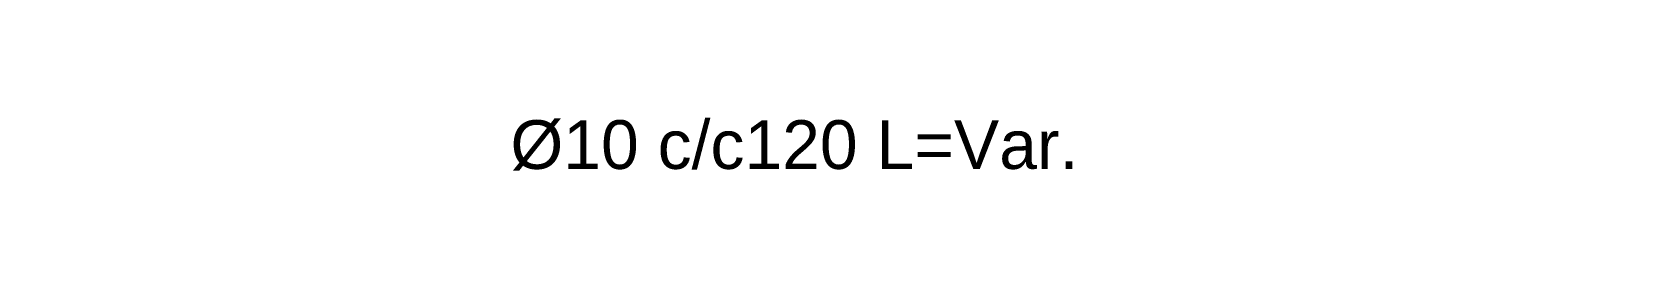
# Model space of a CAD drawing. Header units: inches. Extents: x -26151 to 62940, y -10194 to 246332.
# Drawn here: x -7202.5 to -6772.4, y 241684.1 to 241744.6 of the extents above; entities that cross this region are included whole.
import ezdxf

# ---------------------------------------------------------------- set-up
doc = ezdxf.new("R2010")
doc.units = ezdxf.units.IN
doc.header["$LTSCALE"] = 0.7
doc.header["$MEASUREMENT"] = 0
doc.layers.get('0').update_dxf_attribs({"lineweight": 13})
doc.layers.get('Defpoints').update_dxf_attribs({"lineweight": 5})
doc.layers.add('TEXT', color=3, linetype='Continuous', lineweight=25)
doc.styles.get("Standard").update_dxf_attribs({"font": 'arial.ttf', "height": 13})
doc.dimstyles.get("Standard").update_dxf_attribs({"dimtxt": 13, "dimasz": 5, "dimexe": 0.18, "dimexo": 0.0625, "dimgap": 6, "dimtad": 1, "dimdec": 0, "dimlfac": 10, "dimzin": 0, "dimdsep": 46, "dimtxsty": 'Standard', "dimblk": 'ARCHTICK', "dimcen": 0.09, "dimse1": 1, "dimse2": 1, "dimclrd": 1, "dimclre": 7, "dimclrt": 3, "dimadec": 0, "dimazin": 0, "dimtfac": 1, "dimtdec": 0, "dimtix": 1, "dimtofl": 0, "dimtmove": 0, "dimatfit": 3, "dimldrblk": 'ARCHTICK', "dimfxl": 0, "dimtolj": 1, "dimtzin": 0, "dimarcsym": 0})

# ---------------------------------------------------------------- blocks, each defined once
blk = doc.blocks.new('*D1262')
at = {"layer": 'Defpoints', "color": 0, "transparency": 16777216}
for p in [(-7202.48, 241703.05), (-6772.45, 241703.05, -38935.27), (-6772.45, 241701.36)]:
    blk.add_point(p, dxfattribs=at)
at = {"layer": 'TEXT', "color": 3, "transparency": 16777216, "insert": (-6998.58, 241714.36), "char_height": 13, "attachment_point": 5}
blk.add_mtext('\\A1;%%C10 c/c120 L=Var.', dxfattribs=at)
blk = doc.blocks.new('_ArchTick')
at = {"color": 0, "linetype": 'ByBlock', "lineweight": 0, "const_width": 0.15}
blk.add_lwpolyline([(-0.5, -0.5), (0.5, 0.5)], dxfattribs=at)

msp = doc.modelspace()

# ---------------------------------------------------------------- dimensions: what is measured, and where the dimension line sits
at = {"layer": 'TEXT'}
dim = msp.add_linear_dim(base=(-6772.45, 241701.36, 26568.31), p1=(-7202.48, 241703.05, 26568.31), p2=(-6772.45, 241703.05, -12366.96), text='%%C10 c/c120 L=Var.', dimstyle='Standard', override={"dimsd1": 1, "dimsd2": 1, "dimfxl": 0.1, "dimfxlon": 1}, dxfattribs=at)
dim.commit()
dim.dimension.update_dxf_attribs({"geometry": '*D1262', "text_midpoint": (-6998.58, 241701.36, 26568.31), "dimtype": 160})

doc.saveas('drawing.dxf')
